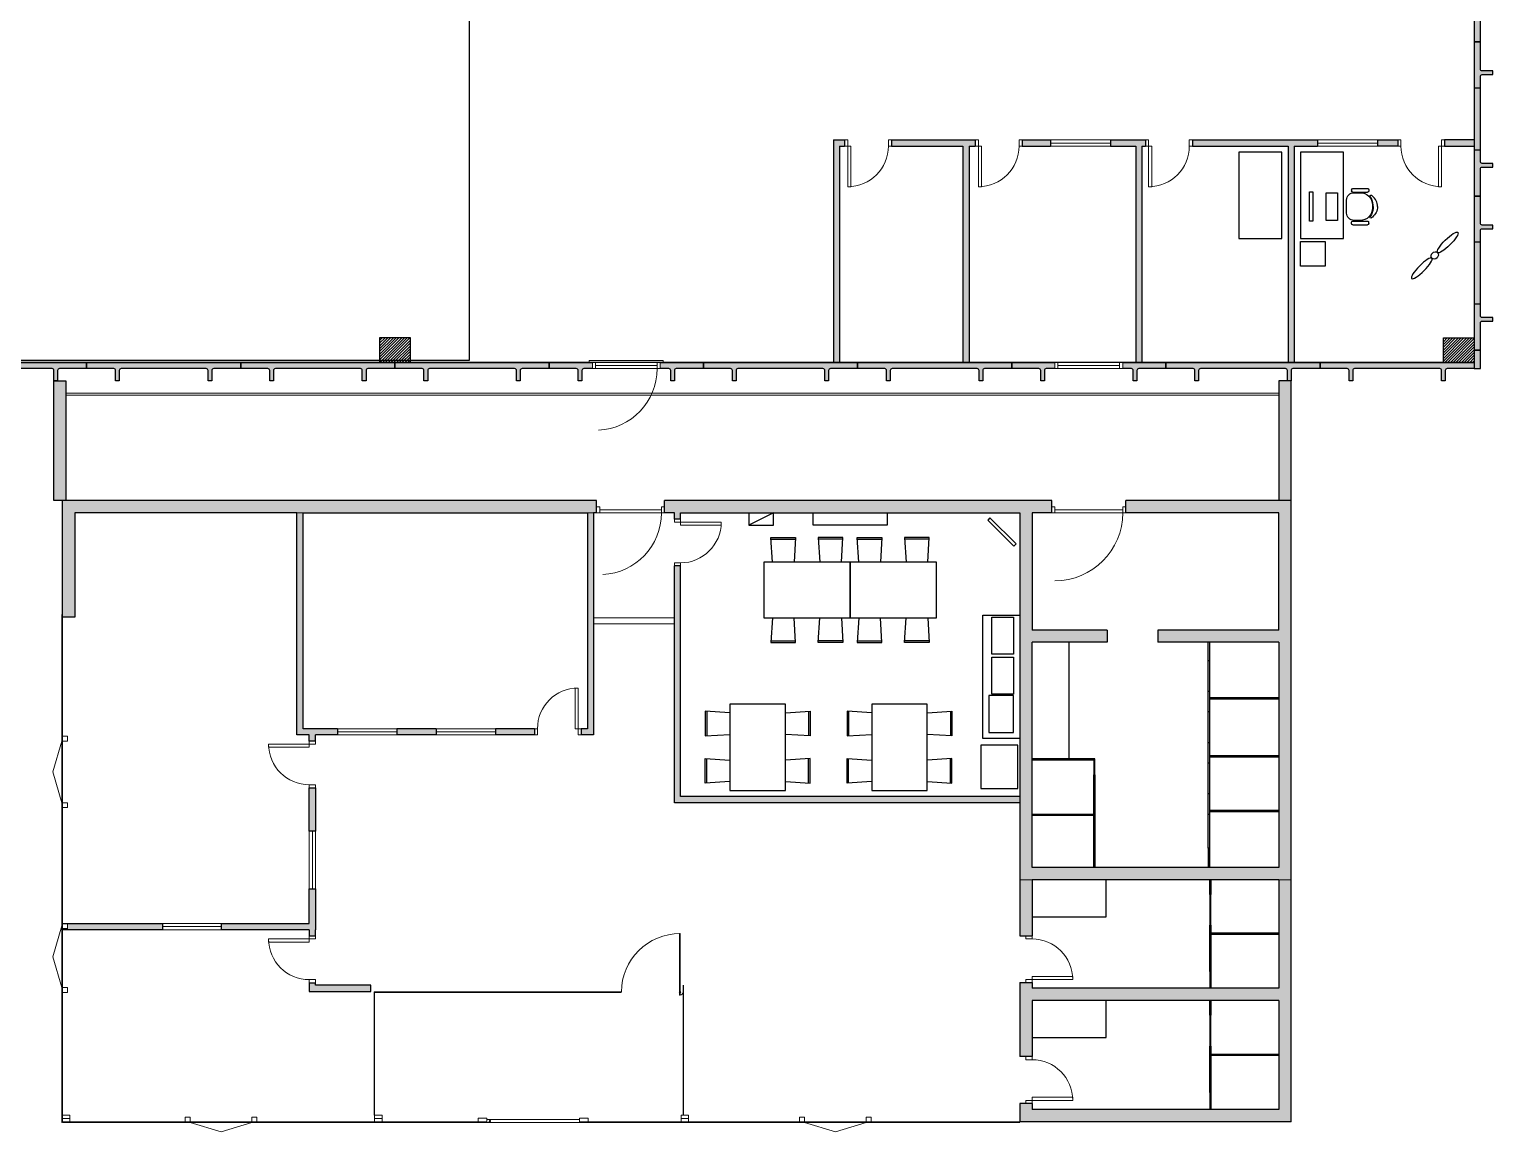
# Model space of a CAD drawing. Header units: millimetres. Extents: x 126.6 to 164.8, y 140.2 to 216.
# Drawn here: x 141.09 to 164.82, y 140.2 to 158.08 of the extents above; entities that cross this region are included whole.
import ezdxf

# ---------------------------------------------------------------- set-up
doc = ezdxf.new("R2010")
doc.units = ezdxf.units.MM
for name, color, linetype in [('000 - MUROS EXISTENTES', 6, 'Continuous'), ('C-0.4N', 7, 'Continuous'), ('H-0.1G250', 30, 'Continuous'), ('Mobiliario', 251, 'Continuous')]:
    doc.layers.add(name, color=color, linetype=linetype)
for name, color, linetype, lineweight in [('000 ALE CARPINTERIAS', 32, 'Continuous', 9), ('000 ALE HATCH MUROS', 252, 'Continuous', 0), ('000 ALE MUROS NUEVOS', 20, 'Continuous', 5)]:
    doc.layers.add(name, color=color, linetype=linetype, lineweight=lineweight)

# ---------------------------------------------------------------- blocks, each defined once
blk = doc.blocks.new('PURTA 760')
at = {"layer": '000 ALE CARPINTERIAS'}
for p, q in [((-0.1, 0.71), (-0.1, 0.76)), ((0, 0.76), (0, 0.71)), ((0, 0.71), (-0.1, 0.71)), ((0, 0.05), (-0.1, 0.05)), ((-0.1, 0.05), (-0.1, 0)), ((0, 0), (0, 0.05))]:
    blk.add_line(p, q, dxfattribs=at)
blk.add_lwpolyline([(0.66, 0.05), (0.66, 0.1), (0, 0.1), (0, 0.05)], close=True, dxfattribs=at)
blk.add_arc((0, 0.05), 0.66, 0, 90, dxfattribs=at)
blk = doc.blocks.new('A$C6E4A3011')
for p, q in [((0.176254, 0.57), (0.176254, 0.55)), ((0.196254, 0.59), (0.436254, 0.59)), ((0.196254, 0.53), (0.436254, 0.53)), ((0.456254, 0.57), (0.456254, 0.55)), ((0.176254, 0.02), (0.176254, 0.04)), ((0.196254, 0.06), (0.436254, 0.06)), ((0.196254, 0), (0.436254, 0)), ((0.456254, 0.02), (0.456254, 0.04))]:
    blk.add_line(p, q)
blk.add_lwpolyline([(0.317655, 0.52), (0.217655, 0.52, 0.414214), (0.097655, 0.4), (0.097655, 0.19, 0.414214), (0.217655, 0.07), (0.317655, 0.07, 0.414214), (0.517655, 0.27), (0.517655, 0.32, 0.414214)], format="xyb", close=True)
for points in [[(0.597655, 0.295), (0.597655, 0.32, 0.207449), (0.4998, 0.479424)], [(0.527655, 0.295), (0.527655, 0.32, 0.178789), (0.477228, 0.456515)], [(0.527655, 0.295), (0.527655, 0.27, -0.178789), (0.477228, 0.133485)], [(0.597655, 0.295), (0.597655, 0.27, -0.207449), (0.4998, 0.110575)]]:
    blk.add_lwpolyline(points, format="xyb")
for centre, radius, start, end in [((0.196254, 0.57), 0.02, 90, 180), ((0.196254, 0.55), 0.02, 180, 270), ((0.436254, 0.57), 0.02, 0, 90), ((0.436254, 0.55), 0.02, 270, 0), ((0.492137, 0.464399), 0.016866, 62.979511, 207.872446), ((0.196254, 0.04), 0.02, 90, 180), ((0.196254, 0.02), 0.02, 180, 270), ((0.436254, 0.04), 0.02, 0, 90), ((0.436254, 0.02), 0.02, 270, 0), ((0.492137, 0.1256), 0.016866, 152.127554, 297.020489)]:
    blk.add_arc(centre, radius, start, end)
blk = doc.blocks.new('1.4x0.7')
blk.add_lwpolyline([(-1.4, 0), (0, 0), (0, 0.7), (-1.4, 0.7), (-1.4, 0)])
at = {"extrusion": (0, 0, -1), "zscale": -1, "rotation": 270}
blk.add_blockref('A$C6E4A3011', (0.585878, 0.047655), dxfattribs=at)
blk = doc.blocks.new('mesa_comedor_1.40x0.90')
for p, q in [((-1.275, 1.281796), (-1.275, 0.884921, 3.76699)), ((-1.275, 1.281796), (-1.275, 0.884921, 3.76699)), ((-1.275, 1.281796), (-1.275, 0.884921, 3.76699)), ((0.375, 1.281796), (0.375, 0.884921, 3.76699)), ((0.375, 1.281796), (0.375, 0.884921, 3.76699)), ((0.375, 1.281796), (0.375, 0.884921, 3.76699)), ((-1.275, 0.118204), (-1.275, 0.515079, 3.76699)), ((-1.275, 0.118204), (-1.275, 0.515079, 3.76699)), ((-1.275, 0.118204), (-1.275, 0.515079, 3.76699)), ((0.375, 0.118204), (0.375, 0.515079, 3.76699)), ((0.375, 0.118204), (0.375, 0.515079, 3.76699)), ((0.375, 0.118204), (0.375, 0.515079, 3.76699))]:
    blk.add_line(p, q)
for points in [[(-0.9, 1.258358), (-1.3, 1.283358), (-1.3, 0.883358), (-0.9, 0.908358)], [(-0.9, 1.258358), (-1.3, 1.283358), (-1.3, 0.883358), (-0.9, 0.908358)], [(-0.9, 1.258358), (-1.3, 1.283358), (-1.3, 0.883358), (-0.9, 0.908358)], [(0, 1.258358), (0.4, 1.283358), (0.4, 0.883358), (0, 0.908358)], [(0, 1.258358), (0.4, 1.283358), (0.4, 0.883358), (0, 0.908358)], [(0, 1.258358), (0.4, 1.283358), (0.4, 0.883358), (0, 0.908358)], [(-0.9, 0.141642), (-1.3, 0.116642), (-1.3, 0.516642), (-0.9, 0.491642)], [(-0.9, 0.141642), (-1.3, 0.116642), (-1.3, 0.516642), (-0.9, 0.491642)], [(-0.9, 0.141642), (-1.3, 0.116642), (-1.3, 0.516642), (-0.9, 0.491642)], [(0, 0.141642), (0.4, 0.116642), (0.4, 0.516642), (0, 0.491642)], [(0, 0.141642), (0.4, 0.116642), (0.4, 0.516642), (0, 0.491642)], [(0, 0.141642), (0.4, 0.116642), (0.4, 0.516642), (0, 0.491642)]]:
    blk.add_lwpolyline(points)
blk.add_lwpolyline([(-0.9, 0), (0, 0), (0, 1.4), (-0.9, 1.4)], close=True)
blk = doc.blocks.new('VENTILADOR DOMINO')
at = {"extrusion": (0, 0, -1)}
blk.add_ellipse((-0.296525, 0), major_axis=(0.233011, 0), ratio=0.229169, dxfattribs=at)
for centre, major_axis, ratio in [((0, 0), (0.063514, 0), 0.855776), ((0.296525, 0), (-0.233011, 0), 0.229169)]:
    blk.add_ellipse(centre, major_axis=major_axis, ratio=ratio)

msp = doc.modelspace()

# ---------------------------------------------------------------- hatches: boundary and pattern name
at = {"layer": '000 ALE HATCH MUROS'}
h = msp.add_hatch(color=256, dxfattribs=at)
h.dxf.hatch_style = 1
edge = h.paths.add_edge_path()
edge.add_line((164.522, 160.379), (164.522, 157.879))
edge.add_line((164.522, 157.879), (164.622, 157.879))
edge.add_line((164.622, 157.879), (164.622, 158.319))
edge.add_arc((164.652, 158.319), 0.03, 90, 180, ccw=False)
edge.add_line((164.652, 158.349), (164.822, 158.349))
edge.add_line((164.822, 158.349), (164.822, 158.409))
edge.add_line((164.822, 158.409), (164.652, 158.409))
edge.add_arc((164.652, 158.439), 0.03, 180, 270, ccw=False)
edge.add_line((164.622, 158.439), (164.622, 159.819))
edge.add_arc((164.652, 159.819), 0.03, 90, 180, ccw=False)
edge.add_line((164.652, 159.849), (164.822, 159.849))
edge.add_line((164.822, 159.849), (164.822, 159.909))
edge.add_line((164.822, 159.909), (164.652, 159.909))
edge.add_arc((164.652, 159.939), 0.03, 180, 270, ccw=False)
edge.add_line((164.622, 159.939), (164.622, 160.379))
edge.add_line((164.622, 160.379), (164.522, 160.379))
h = msp.add_hatch(color=256, dxfattribs=at)
h.dxf.hatch_style = 1
edge = h.paths.add_edge_path()
edge.add_line((164.522, 157.879), (164.522, 155.379))
edge.add_line((164.522, 155.379), (164.622, 155.379))
edge.add_line((164.622, 155.379), (164.622, 155.819))
edge.add_arc((164.652, 155.819), 0.03, 90, 180, ccw=False)
edge.add_line((164.652, 155.849), (164.822, 155.849))
edge.add_line((164.822, 155.849), (164.822, 155.909))
edge.add_line((164.822, 155.909), (164.652, 155.909))
edge.add_arc((164.652, 155.939), 0.03, 180, 270, ccw=False)
edge.add_line((164.622, 155.939), (164.622, 157.319))
edge.add_arc((164.652, 157.319), 0.03, 90, 180, ccw=False)
edge.add_line((164.652, 157.349), (164.822, 157.349))
edge.add_line((164.822, 157.349), (164.822, 157.409))
edge.add_line((164.822, 157.409), (164.652, 157.409))
edge.add_arc((164.652, 157.439), 0.03, 180, 270, ccw=False)
edge.add_line((164.622, 157.439), (164.622, 157.879))
edge.add_line((164.622, 157.879), (164.522, 157.879))
h = msp.add_hatch(color=256, dxfattribs=at)
h.dxf.hatch_style = 1
h.paths.add_polyline_path([(154.132, 156.289), (154.312, 156.289), (154.312, 156.189), (154.232, 156.189), (154.232, 152.679), (154.132, 152.679)])
h = msp.add_hatch(color=256, dxfattribs=at)
h.dxf.hatch_style = 1
h.paths.add_polyline_path([(155.072, 156.289), (156.432, 156.289), (156.432, 156.189), (156.332, 156.189), (156.332, 152.679), (156.232, 152.679), (156.232, 156.189), (155.072, 156.189)])
h = msp.add_hatch(color=256, dxfattribs=at)
h.dxf.hatch_style = 1
h.paths.add_polyline_path([(157.192, 156.289), (157.652, 156.289), (157.652, 156.189), (157.192, 156.189)])
h = msp.add_hatch(color=256, dxfattribs=at)
h.dxf.hatch_style = 1
h.paths.add_polyline_path([(159.192, 156.289), (158.622, 156.289), (158.622, 156.189), (159.032, 156.189), (159.032, 152.679), (159.132, 152.679), (159.132, 156.189), (159.192, 156.189)])
h = msp.add_hatch(color=256, dxfattribs=at)
h.dxf.hatch_style = 1
h.paths.add_polyline_path([(159.952, 156.289), (161.982, 156.289), (161.982, 156.189), (161.602, 156.189), (161.602, 152.679), (161.502, 152.679), (161.502, 156.189), (159.952, 156.189)])
h = msp.add_hatch(color=256, dxfattribs=at)
h.dxf.hatch_style = 1
h.paths.add_polyline_path([(162.952, 156.289), (163.282, 156.289), (163.282, 156.189), (162.952, 156.189)])
h = msp.add_hatch(color=256, dxfattribs=at)
h.dxf.hatch_style = 1
h.paths.add_polyline_path([(164.042, 156.289), (164.522, 156.289), (164.522, 156.189), (164.042, 156.189)])
h = msp.add_hatch(color=256, dxfattribs=at)
h.dxf.hatch_style = 1
edge = h.paths.add_edge_path()
edge.add_line((164.522, 155.379), (164.522, 152.879))
edge.add_line((164.522, 152.879), (164.622, 152.879))
edge.add_line((164.622, 152.879), (164.622, 153.319))
edge.add_arc((164.652, 153.319), 0.03, 90, 180, ccw=False)
edge.add_line((164.652, 153.349), (164.822, 153.349))
edge.add_line((164.822, 153.349), (164.822, 153.409))
edge.add_line((164.822, 153.409), (164.652, 153.409))
edge.add_arc((164.652, 153.439), 0.03, 180, 270, ccw=False)
edge.add_line((164.622, 153.439), (164.622, 154.819))
edge.add_arc((164.652, 154.819), 0.03, 90, 180, ccw=False)
edge.add_line((164.652, 154.849), (164.822, 154.849))
edge.add_line((164.822, 154.849), (164.822, 154.909))
edge.add_line((164.822, 154.909), (164.652, 154.909))
edge.add_arc((164.652, 154.939), 0.03, 180, 270, ccw=False)
edge.add_line((164.622, 154.939), (164.622, 155.379))
edge.add_line((164.622, 155.379), (164.522, 155.379))
h = msp.add_hatch(color=256, dxfattribs=at)
h.dxf.hatch_style = 1
h.paths.add_polyline_path([(164.522, 152.579), (164.622, 152.579), (164.622, 152.879), (164.522, 152.879)])
h = msp.add_hatch(color=256, dxfattribs=at)
h.dxf.hatch_style = 1
edge = h.paths.add_edge_path()
edge.add_line((139.522, 152.679), (142.022, 152.679))
edge.add_line((142.022, 152.679), (142.022, 152.579))
edge.add_line((142.022, 152.579), (141.582, 152.579))
edge.add_arc((141.582, 152.549), 0.03, 90, 180)
edge.add_line((141.552, 152.549), (141.552, 152.379))
edge.add_line((141.552, 152.379), (141.492, 152.379))
edge.add_line((141.492, 152.379), (141.492, 152.549))
edge.add_arc((141.462, 152.549), 0.03, 360, 450)
edge.add_line((141.462, 152.579), (140.082, 152.579))
edge.add_arc((140.082, 152.549), 0.03, 90, 180)
edge.add_line((140.052, 152.549), (140.052, 152.379))
edge.add_line((140.052, 152.379), (139.992, 152.379))
edge.add_line((139.992, 152.379), (139.992, 152.549))
edge.add_arc((139.962, 152.549), 0.03, 360, 450)
edge.add_line((139.962, 152.579), (139.522, 152.579))
edge.add_line((139.522, 152.579), (139.522, 152.679))
h = msp.add_hatch(color=256, dxfattribs=at)
h.dxf.hatch_style = 1
edge = h.paths.add_edge_path()
edge.add_line((142.022, 152.679), (144.522, 152.679))
edge.add_line((144.522, 152.679), (144.522, 152.579))
edge.add_line((144.522, 152.579), (144.082, 152.579))
edge.add_arc((144.082, 152.549), 0.03, 90, 180)
edge.add_line((144.052, 152.549), (144.052, 152.379))
edge.add_line((144.052, 152.379), (143.992, 152.379))
edge.add_line((143.992, 152.379), (143.992, 152.549))
edge.add_arc((143.962, 152.549), 0.03, 360, 450)
edge.add_line((143.962, 152.579), (142.582, 152.579))
edge.add_arc((142.582, 152.549), 0.03, 90, 180)
edge.add_line((142.552, 152.549), (142.552, 152.379))
edge.add_line((142.552, 152.379), (142.492, 152.379))
edge.add_line((142.492, 152.379), (142.492, 152.549))
edge.add_arc((142.462, 152.549), 0.03, 360, 450)
edge.add_line((142.462, 152.579), (142.022, 152.579))
edge.add_line((142.022, 152.579), (142.022, 152.679))
h = msp.add_hatch(color=256, dxfattribs=at)
h.dxf.hatch_style = 1
edge = h.paths.add_edge_path()
edge.add_line((144.522, 152.679), (147.022, 152.679))
edge.add_line((147.022, 152.679), (147.022, 152.579))
edge.add_line((147.022, 152.579), (146.582, 152.579))
edge.add_arc((146.582, 152.549), 0.03, 90, 180)
edge.add_line((146.552, 152.549), (146.552, 152.379))
edge.add_line((146.552, 152.379), (146.492, 152.379))
edge.add_line((146.492, 152.379), (146.492, 152.549))
edge.add_arc((146.462, 152.549), 0.03, 360, 450)
edge.add_line((146.462, 152.579), (145.082, 152.579))
edge.add_arc((145.082, 152.549), 0.03, 90, 180)
edge.add_line((145.052, 152.549), (145.052, 152.379))
edge.add_line((145.052, 152.379), (144.992, 152.379))
edge.add_line((144.992, 152.379), (144.992, 152.549))
edge.add_arc((144.962, 152.549), 0.03, 360, 450)
edge.add_line((144.962, 152.579), (144.522, 152.579))
edge.add_line((144.522, 152.579), (144.522, 152.679))
h = msp.add_hatch(color=256, dxfattribs=at)
h.dxf.hatch_style = 1
edge = h.paths.add_edge_path()
edge.add_line((147.022, 152.679), (149.522, 152.679))
edge.add_line((149.522, 152.679), (149.522, 152.579))
edge.add_line((149.522, 152.579), (149.082, 152.579))
edge.add_arc((149.082, 152.549), 0.03, 90, 180)
edge.add_line((149.052, 152.549), (149.052, 152.379))
edge.add_line((149.052, 152.379), (148.992, 152.379))
edge.add_line((148.992, 152.379), (148.992, 152.549))
edge.add_arc((148.962, 152.549), 0.03, 360, 450)
edge.add_line((148.962, 152.579), (147.582, 152.579))
edge.add_arc((147.582, 152.549), 0.03, 90, 180)
edge.add_line((147.552, 152.549), (147.552, 152.379))
edge.add_line((147.552, 152.379), (147.492, 152.379))
edge.add_line((147.492, 152.379), (147.492, 152.549))
edge.add_arc((147.462, 152.549), 0.03, 360, 450)
edge.add_line((147.462, 152.579), (147.022, 152.579))
edge.add_line((147.022, 152.579), (147.022, 152.679))
h = msp.add_hatch(color=256, dxfattribs=at)
h.dxf.hatch_style = 1
edge = h.paths.add_edge_path()
edge.add_line((150.222, 152.579), (150.222, 152.679))
edge.add_line((150.222, 152.679), (149.522, 152.679))
edge.add_line((149.522, 152.679), (149.522, 152.579))
edge.add_line((149.522, 152.579), (149.962, 152.579))
edge.add_arc((149.962, 152.549), 0.03, 0, 90, ccw=False)
edge.add_line((149.992, 152.549), (149.992, 152.379))
edge.add_line((149.992, 152.379), (150.052, 152.379))
edge.add_line((150.052, 152.379), (150.052, 152.549))
edge.add_arc((150.082, 152.549), 0.03, 90, 180, ccw=False)
edge.add_line((150.082, 152.579), (150.222, 152.579))
edge = h.paths.add_edge_path()
edge.add_line((151.322, 152.679), (151.322, 152.579))
edge.add_line((151.322, 152.579), (151.462, 152.579))
edge.add_arc((151.462, 152.549), 0.03, 0, 90, ccw=False)
edge.add_line((151.492, 152.549), (151.492, 152.379))
edge.add_line((151.492, 152.379), (151.552, 152.379))
edge.add_line((151.552, 152.379), (151.552, 152.549))
edge.add_arc((151.582, 152.549), 0.03, 90, 180, ccw=False)
edge.add_line((151.582, 152.579), (152.022, 152.579))
edge.add_line((152.022, 152.579), (152.022, 152.679))
edge.add_line((152.022, 152.679), (151.322, 152.679))
h = msp.add_hatch(color=256, dxfattribs=at)
h.dxf.hatch_style = 1
edge = h.paths.add_edge_path()
edge.add_line((152.022, 152.679), (154.522, 152.679))
edge.add_line((154.522, 152.679), (154.522, 152.579))
edge.add_line((154.522, 152.579), (154.082, 152.579))
edge.add_arc((154.082, 152.549), 0.03, 90, 180)
edge.add_line((154.052, 152.549), (154.052, 152.379))
edge.add_line((154.052, 152.379), (153.992, 152.379))
edge.add_line((153.992, 152.379), (153.992, 152.549))
edge.add_arc((153.962, 152.549), 0.03, 360, 450)
edge.add_line((153.962, 152.579), (152.582, 152.579))
edge.add_arc((152.582, 152.549), 0.03, 90, 180)
edge.add_line((152.552, 152.549), (152.552, 152.379))
edge.add_line((152.552, 152.379), (152.492, 152.379))
edge.add_line((152.492, 152.379), (152.492, 152.549))
edge.add_arc((152.462, 152.549), 0.03, 360, 450)
edge.add_line((152.462, 152.579), (152.022, 152.579))
edge.add_line((152.022, 152.579), (152.022, 152.679))
h = msp.add_hatch(color=256, dxfattribs=at)
h.dxf.hatch_style = 1
edge = h.paths.add_edge_path()
edge.add_line((154.522, 152.679), (157.022, 152.679))
edge.add_line((157.022, 152.679), (157.022, 152.579))
edge.add_line((157.022, 152.579), (156.582, 152.579))
edge.add_arc((156.582, 152.549), 0.03, 90, 180)
edge.add_line((156.552, 152.549), (156.552, 152.379))
edge.add_line((156.552, 152.379), (156.492, 152.379))
edge.add_line((156.492, 152.379), (156.492, 152.549))
edge.add_arc((156.462, 152.549), 0.03, 360, 450)
edge.add_line((156.462, 152.579), (155.082, 152.579))
edge.add_arc((155.082, 152.549), 0.03, 90, 180)
edge.add_line((155.052, 152.549), (155.052, 152.379))
edge.add_line((155.052, 152.379), (154.992, 152.379))
edge.add_line((154.992, 152.379), (154.992, 152.549))
edge.add_arc((154.962, 152.549), 0.03, 360, 450)
edge.add_line((154.962, 152.579), (154.522, 152.579))
edge.add_line((154.522, 152.579), (154.522, 152.679))
h = msp.add_hatch(color=256, dxfattribs=at)
h.dxf.hatch_style = 1
edge = h.paths.add_edge_path()
edge.add_line((157.722, 152.579), (157.722, 152.679))
edge.add_line((157.722, 152.679), (157.022, 152.679))
edge.add_line((157.022, 152.679), (157.022, 152.579))
edge.add_line((157.022, 152.579), (157.462, 152.579))
edge.add_arc((157.462, 152.549), 0.03, 0, 90, ccw=False)
edge.add_line((157.492, 152.549), (157.492, 152.379))
edge.add_line((157.492, 152.379), (157.552, 152.379))
edge.add_line((157.552, 152.379), (157.552, 152.549))
edge.add_arc((157.582, 152.549), 0.03, 90, 180, ccw=False)
edge.add_line((157.582, 152.579), (157.722, 152.579))
edge = h.paths.add_edge_path()
edge.add_line((158.822, 152.679), (158.822, 152.579))
edge.add_line((158.822, 152.579), (158.962, 152.579))
edge.add_arc((158.962, 152.549), 0.03, 0, 90, ccw=False)
edge.add_line((158.992, 152.549), (158.992, 152.379))
edge.add_line((158.992, 152.379), (159.052, 152.379))
edge.add_line((159.052, 152.379), (159.052, 152.549))
edge.add_arc((159.082, 152.549), 0.03, 90, 180, ccw=False)
edge.add_line((159.082, 152.579), (159.522, 152.579))
edge.add_line((159.522, 152.579), (159.522, 152.679))
edge.add_line((159.522, 152.679), (158.822, 152.679))
h = msp.add_hatch(color=256, dxfattribs=at)
h.dxf.hatch_style = 1
edge = h.paths.add_edge_path()
edge.add_line((159.522, 152.679), (162.022, 152.679))
edge.add_line((162.022, 152.679), (162.022, 152.579))
edge.add_line((162.022, 152.579), (161.582, 152.579))
edge.add_arc((161.582, 152.549), 0.03, 90, 180)
edge.add_line((161.552, 152.549), (161.552, 152.379))
edge.add_line((161.552, 152.379), (161.492, 152.379))
edge.add_line((161.492, 152.379), (161.492, 152.549))
edge.add_arc((161.462, 152.549), 0.03, 360, 450)
edge.add_line((161.462, 152.579), (160.082, 152.579))
edge.add_arc((160.082, 152.549), 0.03, 90, 180)
edge.add_line((160.052, 152.549), (160.052, 152.379))
edge.add_line((160.052, 152.379), (159.992, 152.379))
edge.add_line((159.992, 152.379), (159.992, 152.549))
edge.add_arc((159.962, 152.549), 0.03, 360, 450)
edge.add_line((159.962, 152.579), (159.522, 152.579))
edge.add_line((159.522, 152.579), (159.522, 152.679))
h = msp.add_hatch(color=256, dxfattribs=at)
h.dxf.hatch_style = 1
edge = h.paths.add_edge_path()
edge.add_line((162.022, 152.679), (164.522, 152.679))
edge.add_line((164.522, 152.679), (164.522, 152.579))
edge.add_line((164.522, 152.579), (164.082, 152.579))
edge.add_arc((164.082, 152.549), 0.03, 90, 180)
edge.add_line((164.052, 152.549), (164.052, 152.379))
edge.add_line((164.052, 152.379), (163.992, 152.379))
edge.add_line((163.992, 152.379), (163.992, 152.549))
edge.add_arc((163.962, 152.549), 0.03, 360, 450)
edge.add_line((163.962, 152.579), (162.582, 152.579))
edge.add_arc((162.582, 152.549), 0.03, 90, 180)
edge.add_line((162.552, 152.549), (162.552, 152.379))
edge.add_line((162.552, 152.379), (162.492, 152.379))
edge.add_line((162.492, 152.379), (162.492, 152.549))
edge.add_arc((162.462, 152.549), 0.03, 360, 450)
edge.add_line((162.462, 152.579), (162.022, 152.579))
edge.add_line((162.022, 152.579), (162.022, 152.679))
h = msp.add_hatch(color=256, dxfattribs=at)
h.dxf.hatch_style = 1
h.paths.add_polyline_path([(141.492, 152.379), (141.687, 152.379), (141.687, 150.439), (141.492, 150.439)])
h = msp.add_hatch(color=256, dxfattribs=at)
h.dxf.hatch_style = 1
h.paths.add_polyline_path([(161.352, 152.379), (161.552, 152.379), (161.552, 150.439), (161.352, 150.439)])
h = msp.add_hatch(color=256, dxfattribs=at)
h.dxf.hatch_style = 1
h.paths.add_polyline_path([(141.632, 150.439), (150.292, 150.439), (150.292, 150.239), (150.242, 150.239), (150.242, 146.639), (150.042, 146.639), (150.042, 146.739), (150.142, 146.739), (150.142, 150.239), (145.532, 150.239), (145.532, 146.739), (146.092, 146.739), (146.092, 146.639), (145.732, 146.639), (145.732, 146.539), (145.632, 146.539), (145.632, 146.639), (145.432, 146.639), (145.432, 150.239), (141.832, 150.239), (141.832, 148.549), (141.632, 148.549)])
h = msp.add_hatch(color=256, dxfattribs=at)
h.dxf.hatch_style = 1
h.paths.add_polyline_path([(161.552, 150.439), (158.872, 150.439), (158.872, 150.239), (161.352, 150.239), (161.352, 148.34), (159.392, 148.34), (159.392, 148.14), (161.352, 148.14), (161.352, 144.49), (157.352, 144.49), (157.352, 148.14), (158.572, 148.14), (158.572, 148.34), (157.352, 148.34), (157.352, 150.239), (157.672, 150.239), (157.672, 150.339), (157.672, 150.439), (151.392, 150.439), (151.392, 150.239), (151.552, 150.239), (151.552, 150.139), (151.652, 150.139), (151.652, 150.239), (157.152, 150.239), (157.152, 143.38), (157.352, 143.38), (157.352, 144.29), (161.352, 144.29), (161.352, 142.53), (157.352, 142.53), (157.352, 142.62), (157.152, 142.62), (157.152, 141.42), (157.352, 141.42), (157.352, 142.33), (161.352, 142.33), (161.352, 140.56), (157.352, 140.56), (157.352, 140.66), (157.152, 140.66), (157.152, 140.36), (161.552, 140.36)])
h.paths.add_polyline_path([(157.47, 149.51), (158.325, 149.51), (158.325, 150.11), (157.47, 150.11)], flags=25)
h = msp.add_hatch(color=256, dxfattribs=at)
h.dxf.hatch_style = 1
h.paths.add_polyline_path([(151.552, 149.379), (151.652, 149.379), (151.652, 145.639), (157.152, 145.639), (157.152, 145.539), (151.552, 145.539)])
h = msp.add_hatch(color=256, dxfattribs=at)
h.dxf.hatch_style = 1
h.paths.add_polyline_path([(147.052, 146.739), (147.692, 146.739), (147.692, 146.639), (147.052, 146.639)])
h = msp.add_hatch(color=256, dxfattribs=at)
h.dxf.hatch_style = 1
h.paths.add_polyline_path([(148.652, 146.739), (149.282, 146.739), (149.282, 146.639), (148.652, 146.639)])
h = msp.add_hatch(color=256, dxfattribs=at)
h.dxf.hatch_style = 1
h.paths.add_polyline_path([(145.632, 145.779), (145.732, 145.779), (145.732, 145.079), (145.632, 145.079)])
h = msp.add_hatch(color=256, dxfattribs=at)
h.dxf.hatch_style = 1
h.paths.add_polyline_path([(145.632, 144.139), (145.732, 144.139), (145.732, 143.379), (145.632, 143.379), (145.632, 143.479), (144.202, 143.479), (144.202, 143.579), (145.632, 143.579)])
h = msp.add_hatch(color=256, dxfattribs=at)
h.dxf.hatch_style = 1
h.paths.add_polyline_path([(141.712, 143.579), (143.252, 143.579), (143.252, 143.479), (141.712, 143.479)])
h = msp.add_hatch(color=256, dxfattribs=at)
h.dxf.hatch_style = 1
h.paths.add_polyline_path([(145.732, 142.579), (146.632, 142.579), (146.632, 142.479), (145.632, 142.479), (145.632, 142.619), (145.732, 142.619)])
at = {"layer": 'H-0.1G250'}
h = msp.add_hatch(dxfattribs=at)
h.set_pattern_fill('LINE', color=256, scale=0.01, angle=45, style=0)
h.set_pattern_definition([(45, (-511.650836, -206.929265), (-0.0224506403, 0.0224506403), [])])
h.paths.add_polyline_path([(147.272, 153.079), (146.772, 153.079), (146.772, 152.679), (147.272, 152.679)])
h = msp.add_hatch(dxfattribs=at)
h.set_pattern_fill('LINE', color=256, scale=0.01, angle=45, style=0)
h.set_pattern_definition([(45, (-531.200837, -206.929265), (-0.0224506403, 0.0224506403), [])])
h.paths.add_polyline_path([(164.022, 153.079), (164.522, 153.079), (164.522, 152.679), (164.022, 152.679)])

# ---------------------------------------------------------------- linework, layer by layer
for points in [[(129.522, 213.079), (164.522, 213.079), (164.522, 152.679), (129.522, 152.679)], [(148.222, 152.709), (129.522, 152.709), (129.522, 213.079), (148.222, 213.079)]]:
    msp.add_lwpolyline(points, close=True)
at = {"layer": '000 - MUROS EXISTENTES'}
for p, q in [((154.132, 156.289), (154.312, 156.289)), ((154.132, 156.289), (154.132, 152.679)), ((154.232, 156.189), (154.312, 156.189)), ((154.232, 156.189), (154.232, 152.679)), ((154.312, 156.289), (154.312, 156.189)), ((155.072, 156.289), (155.072, 156.189)), ((155.072, 156.289), (156.432, 156.289)), ((155.072, 156.189), (156.232, 156.189)), ((156.232, 156.189), (156.232, 152.679)), ((156.332, 156.189), (156.432, 156.189)), ((156.332, 156.189), (156.332, 152.679)), ((156.432, 156.289), (156.432, 156.189)), ((157.192, 156.289), (157.192, 156.189)), ((157.192, 156.289), (157.652, 156.289)), ((157.192, 156.189), (157.652, 156.189)), ((157.652, 156.289), (157.652, 156.189)), ((158.622, 156.289), (158.622, 156.189)), ((158.622, 156.289), (159.192, 156.289)), ((158.622, 156.189), (159.032, 156.189)), ((159.032, 156.189), (159.032, 152.679)), ((159.132, 156.189), (159.192, 156.189)), ((159.132, 156.189), (159.132, 152.679)), ((159.192, 156.289), (159.192, 156.189)), ((159.952, 156.289), (159.952, 156.189)), ((159.952, 156.289), (161.982, 156.289)), ((159.952, 156.189), (161.502, 156.189)), ((161.502, 156.189), (161.502, 152.679)), ((161.602, 156.189), (161.982, 156.189)), ((161.602, 156.189), (161.602, 152.679)), ((161.982, 156.289), (161.982, 156.189)), ((162.952, 156.289), (162.952, 156.189)), ((162.952, 156.289), (163.282, 156.289)), ((163.282, 156.189), (162.952, 156.189)), ((163.282, 156.289), (163.282, 156.189)), ((164.522, 156.289), (164.042, 156.289)), ((164.042, 156.289), (164.042, 156.189)), ((164.042, 156.189), (164.522, 156.189)), ((141.492, 152.379), (141.687, 152.379)), ((141.492, 150.439), (141.492, 152.379)), ((141.687, 152.379), (141.687, 150.439)), ((161.552, 152.379), (161.352, 152.379)), ((161.352, 152.379), (161.352, 150.439)), ((161.552, 150.439), (161.552, 152.379)), ((141.692, 150.439), (141.492, 150.439)), ((150.292, 150.439), (141.632, 150.439)), ((141.632, 148.549), (141.632, 150.439)), ((145.432, 150.239), (141.832, 150.239)), ((141.832, 150.239), (141.832, 148.549)), ((145.432, 146.639), (145.432, 150.239)), ((145.532, 146.739), (145.532, 150.239)), ((145.532, 150.239), (150.142, 150.239)), ((150.142, 150.239), (150.142, 146.739)), ((150.292, 150.239), (150.242, 150.239)), ((150.242, 150.239), (150.242, 146.639)), ((150.292, 150.239), (150.292, 150.439)), ((157.672, 150.439), (151.392, 150.439)), ((151.392, 150.239), (151.392, 150.439)), ((151.552, 150.239), (151.392, 150.239)), ((151.552, 150.139), (151.552, 150.239)), ((151.652, 150.139), (151.652, 150.239)), ((151.652, 150.239), (157.152, 150.239)), ((152.76, 150.239), (152.76, 150.039)), ((153.16, 150.239), (152.76, 150.039)), ((153.16, 150.039), (153.16, 150.239)), ((157.152, 150.239), (157.152, 143.38)), ((157.672, 150.239), (157.352, 150.239)), ((157.352, 150.239), (157.352, 148.34)), ((157.672, 150.239), (157.672, 150.439)), ((161.552, 150.439), (158.872, 150.439)), ((158.872, 150.239), (158.872, 150.439)), ((161.352, 150.239), (158.872, 150.239)), ((161.352, 148.34), (161.352, 150.239)), ((161.552, 140.36), (161.552, 150.439)), ((151.652, 150.139), (151.552, 150.139)), ((152.76, 150.039), (153.16, 150.039)), ((151.552, 145.539), (151.552, 149.379)), ((151.652, 149.379), (151.552, 149.379)), ((151.652, 145.639), (151.652, 149.379)), ((141.832, 148.549), (141.632, 148.549)), ((156.552, 146.579), (156.552, 148.579)), ((156.552, 148.579), (157.152, 148.579)), ((158.572, 148.34), (157.352, 148.34)), ((158.572, 148.34), (158.572, 148.14)), ((161.352, 148.34), (159.392, 148.34)), ((159.392, 148.34), (159.392, 148.14)), ((158.572, 148.14), (157.352, 148.14)), ((157.352, 144.49), (157.352, 148.14)), ((157.952, 146.25), (157.952, 148.14)), ((161.352, 148.14), (159.392, 148.14)), ((160.207, 147.84), (160.207, 148.14)), ((160.227, 148.14), (160.227, 147.84)), ((161.352, 148.14), (161.352, 144.49)), ((160.227, 147.84), (160.207, 147.84)), ((160.207, 147.34), (160.207, 147.84)), ((160.227, 147.84), (160.227, 147.34)), ((141.632, 147.569), (141.622, 147.569)), ((157.052, 147.279), (156.652, 147.279)), ((156.652, 147.279), (156.652, 146.679)), ((157.052, 146.679), (157.052, 147.279)), ((160.227, 147.34), (160.207, 147.34)), ((160.207, 147.01), (160.207, 147.34)), ((160.227, 147.34), (160.227, 147.01)), ((161.352, 147.24), (160.227, 147.24)), ((161.352, 147.22), (160.227, 147.22)), ((160.227, 147.01), (160.207, 147.01)), ((160.207, 146.51), (160.207, 147.01)), ((160.227, 147.01), (160.227, 146.51)), ((146.092, 146.739), (145.532, 146.739)), ((146.092, 146.739), (146.092, 146.639)), ((147.692, 146.739), (147.052, 146.739)), ((147.052, 146.739), (147.052, 146.639)), ((147.692, 146.739), (147.692, 146.639)), ((149.282, 146.739), (148.652, 146.739)), ((148.652, 146.739), (148.652, 146.639)), ((149.282, 146.739), (149.282, 146.639)), ((150.142, 146.739), (150.042, 146.739)), ((150.042, 146.739), (150.042, 146.639)), ((156.652, 146.679), (157.052, 146.679)), ((145.632, 146.639), (145.432, 146.639)), ((145.632, 146.539), (145.632, 146.639)), ((145.732, 146.539), (145.632, 146.539)), ((146.092, 146.639), (145.732, 146.639)), ((145.732, 146.539), (145.732, 146.639)), ((147.692, 146.639), (147.052, 146.639)), ((149.282, 146.639), (148.652, 146.639)), ((150.242, 146.639), (150.042, 146.639)), ((157.152, 146.579), (156.552, 146.579)), ((160.227, 146.51), (160.207, 146.51)), ((160.207, 146.18), (160.207, 146.51)), ((160.227, 146.51), (160.227, 146.18)), ((158.352, 146.25), (157.352, 146.25)), ((158.352, 146.23), (157.352, 146.23)), ((158.372, 146.25), (158.352, 146.25)), ((158.352, 146.25), (158.352, 145.99)), ((158.372, 145.99), (158.372, 146.25)), ((160.227, 146.18), (160.207, 146.18)), ((160.207, 145.68), (160.207, 146.18)), ((161.352, 146.3), (160.227, 146.3)), ((161.352, 146.28), (160.227, 146.28)), ((160.227, 146.18), (160.227, 145.68)), ((158.352, 145.49), (158.352, 145.99)), ((158.352, 145.99), (158.372, 145.99)), ((158.372, 145.99), (158.372, 145.49)), ((145.632, 145.079), (145.632, 145.779)), ((145.632, 145.779), (145.732, 145.779)), ((145.732, 145.779), (145.732, 145.079)), ((157.152, 145.539), (151.552, 145.539)), ((157.152, 145.639), (151.652, 145.639)), ((158.352, 145.19), (158.352, 145.49)), ((158.352, 145.49), (158.372, 145.49)), ((158.372, 145.49), (158.372, 145.19)), ((160.227, 145.68), (160.207, 145.68)), ((160.207, 145.35), (160.207, 145.68)), ((160.227, 145.68), (160.227, 145.35)), ((158.352, 145.35), (157.352, 145.35)), ((158.352, 145.33), (157.352, 145.33)), ((160.227, 145.35), (160.207, 145.35)), ((160.207, 144.8), (160.207, 145.35)), ((161.352, 145.41), (160.227, 145.41)), ((161.352, 145.39), (160.227, 145.39)), ((160.227, 145.35), (160.227, 144.8)), ((145.732, 145.079), (145.632, 145.079)), ((158.352, 144.69), (158.352, 145.19)), ((158.352, 145.19), (158.372, 145.19)), ((158.372, 145.19), (158.372, 144.69)), ((160.227, 144.8), (160.207, 144.8)), ((160.207, 144.8), (160.207, 144.49)), ((160.227, 144.8), (160.227, 144.49)), ((141.632, 144.539), (141.622, 144.539)), ((158.352, 144.49), (158.352, 144.69)), ((158.352, 144.69), (158.372, 144.69)), ((158.372, 144.69), (158.372, 144.49)), ((161.352, 144.49), (157.352, 144.49)), ((161.352, 144.29), (157.352, 144.29)), ((157.352, 144.29), (157.352, 143.38)), ((158.552, 143.69), (158.552, 144.29)), ((160.232, 144.05), (160.232, 144.29)), ((160.252, 144.29), (160.252, 144.05)), ((161.352, 144.29), (161.352, 142.53)), ((145.632, 143.579), (145.632, 144.139)), ((145.632, 144.139), (145.732, 144.139)), ((145.732, 144.139), (145.732, 143.479)), ((160.252, 144.05), (160.232, 144.05)), ((160.232, 144.05), (160.232, 143.55)), ((160.252, 143.55), (160.252, 144.05)), ((141.632, 143.579), (143.252, 143.579)), ((143.252, 143.579), (143.252, 143.479)), ((144.202, 143.579), (144.202, 143.479)), ((144.202, 143.579), (145.632, 143.579)), ((157.352, 143.69), (158.552, 143.69)), ((143.252, 143.479), (141.632, 143.479)), ((145.632, 143.479), (144.202, 143.479)), ((145.632, 143.479), (145.632, 143.379)), ((145.632, 143.379), (145.732, 143.379)), ((145.732, 143.379), (145.732, 143.479)), ((157.152, 143.38), (157.352, 143.38)), ((160.232, 143.55), (160.252, 143.55)), ((160.232, 143.3), (160.232, 143.55)), ((160.252, 143.55), (160.252, 143.3)), ((161.352, 143.42), (160.252, 143.42)), ((161.352, 143.4), (160.252, 143.4)), ((160.252, 143.3), (160.232, 143.3)), ((160.232, 142.8), (160.232, 143.3)), ((160.252, 143.3), (160.252, 142.8)), ((145.632, 142.619), (145.632, 142.479)), ((145.632, 142.619), (145.732, 142.619)), ((145.732, 142.579), (145.732, 142.619)), ((157.152, 142.62), (157.152, 141.42)), ((157.152, 142.62), (157.352, 142.62)), ((157.352, 142.62), (157.352, 142.53)), ((160.252, 142.8), (160.232, 142.8)), ((160.232, 142.8), (160.232, 142.53)), ((160.252, 142.8), (160.252, 142.53)), ((145.632, 142.479), (146.632, 142.479)), ((146.632, 142.579), (145.732, 142.579)), ((146.632, 142.479), (146.632, 142.579)), ((147.692, 142.46), (147.692, 142.47)), ((161.352, 142.53), (157.352, 142.53)), ((161.352, 142.33), (157.352, 142.33)), ((157.352, 142.33), (157.352, 141.42)), ((158.552, 141.73), (158.552, 142.33)), ((160.232, 142.09), (160.232, 142.33)), ((160.252, 142.33), (160.252, 142.09)), ((161.352, 142.33), (161.352, 140.56)), ((160.252, 142.09), (160.232, 142.09)), ((160.232, 142.09), (160.232, 141.59)), ((160.252, 141.59), (160.252, 142.09)), ((157.352, 141.73), (158.552, 141.73)), ((141.632, 141.509), (141.622, 141.509)), ((160.232, 141.59), (160.252, 141.59)), ((160.232, 141.34), (160.232, 141.59)), ((160.252, 141.59), (160.252, 141.34)), ((161.352, 141.456), (160.252, 141.456)), ((161.352, 141.436), (160.252, 141.436)), ((157.352, 141.42), (157.152, 141.42)), ((160.252, 141.34), (160.232, 141.34)), ((160.232, 140.84), (160.232, 141.34)), ((160.252, 141.34), (160.252, 140.84)), ((160.252, 140.84), (160.232, 140.84)), ((160.232, 140.84), (160.232, 140.56)), ((160.252, 140.84), (160.252, 140.56)), ((157.152, 140.66), (157.152, 140.36)), ((157.352, 140.66), (157.152, 140.66)), ((157.352, 140.66), (157.352, 140.56)), ((161.352, 140.56), (157.352, 140.56)), ((161.552, 140.36), (157.152, 140.36))]:
    msp.add_line(p, q, dxfattribs=at)
for points in [[(164.522, 160.379), (164.522, 157.879), (164.622, 157.879), (164.622, 158.319, -0.414214), (164.652, 158.349), (164.822, 158.349), (164.822, 158.409), (164.652, 158.409, -0.414214), (164.622, 158.439), (164.622, 159.819, -0.414214), (164.652, 159.849), (164.822, 159.849), (164.822, 159.909), (164.652, 159.909, -0.414214), (164.622, 159.939), (164.622, 160.379), (164.522, 160.379)], [(164.522, 157.879), (164.522, 155.379), (164.622, 155.379), (164.622, 155.819, -0.414214), (164.652, 155.849), (164.822, 155.849), (164.822, 155.909), (164.652, 155.909, -0.414214), (164.622, 155.939), (164.622, 157.319, -0.414214), (164.652, 157.349), (164.822, 157.349), (164.822, 157.409), (164.652, 157.409, -0.414214), (164.622, 157.439), (164.622, 157.879), (164.522, 157.879)], [(164.522, 155.379), (164.522, 152.879), (164.622, 152.879), (164.622, 153.319, -0.414214), (164.652, 153.349), (164.822, 153.349), (164.822, 153.409), (164.652, 153.409, -0.414214), (164.622, 153.439), (164.622, 154.819, -0.414214), (164.652, 154.849), (164.822, 154.849), (164.822, 154.909), (164.652, 154.909, -0.414214), (164.622, 154.939), (164.622, 155.379), (164.522, 155.379)], [(139.522, 152.679), (142.022, 152.679), (142.022, 152.579), (141.582, 152.579, 0.414214), (141.552, 152.549), (141.552, 152.379), (141.492, 152.379), (141.492, 152.549, 0.414214), (141.462, 152.579), (140.082, 152.579, 0.414214), (140.052, 152.549), (140.052, 152.379), (139.992, 152.379), (139.992, 152.549, 0.414214), (139.962, 152.579), (139.522, 152.579), (139.522, 152.679)], [(142.022, 152.679), (144.522, 152.679), (144.522, 152.579), (144.082, 152.579, 0.414214), (144.052, 152.549), (144.052, 152.379), (143.992, 152.379), (143.992, 152.549, 0.414214), (143.962, 152.579), (142.582, 152.579, 0.414214), (142.552, 152.549), (142.552, 152.379), (142.492, 152.379), (142.492, 152.549, 0.414214), (142.462, 152.579), (142.022, 152.579), (142.022, 152.679)], [(144.522, 152.679), (147.022, 152.679), (147.022, 152.579), (146.582, 152.579, 0.414214), (146.552, 152.549), (146.552, 152.379), (146.492, 152.379), (146.492, 152.549, 0.414214), (146.462, 152.579), (145.082, 152.579, 0.414214), (145.052, 152.549), (145.052, 152.379), (144.992, 152.379), (144.992, 152.549, 0.414214), (144.962, 152.579), (144.522, 152.579), (144.522, 152.679)], [(147.022, 152.679), (149.522, 152.679), (149.522, 152.579), (149.082, 152.579, 0.414214), (149.052, 152.549), (149.052, 152.379), (148.992, 152.379), (148.992, 152.549, 0.414214), (148.962, 152.579), (147.582, 152.579, 0.414214), (147.552, 152.549), (147.552, 152.379), (147.492, 152.379), (147.492, 152.549, 0.414214), (147.462, 152.579), (147.022, 152.579), (147.022, 152.679)], [(150.222, 152.579), (150.082, 152.579, 0.414214), (150.052, 152.549), (150.052, 152.379), (149.992, 152.379), (149.992, 152.549, 0.414214), (149.962, 152.579), (149.522, 152.579), (149.522, 152.679)], [(151.322, 152.679), (152.022, 152.679), (152.022, 152.579), (151.582, 152.579, 0.414214), (151.552, 152.549), (151.552, 152.379), (151.492, 152.379), (151.492, 152.549, 0.414214), (151.462, 152.579), (151.322, 152.579)], [(152.022, 152.679), (154.522, 152.679), (154.522, 152.579), (154.082, 152.579, 0.414214), (154.052, 152.549), (154.052, 152.379), (153.992, 152.379), (153.992, 152.549, 0.414214), (153.962, 152.579), (152.582, 152.579, 0.414214), (152.552, 152.549), (152.552, 152.379), (152.492, 152.379), (152.492, 152.549, 0.414214), (152.462, 152.579), (152.022, 152.579), (152.022, 152.679)], [(154.522, 152.679), (157.022, 152.679), (157.022, 152.579), (156.582, 152.579, 0.414214), (156.552, 152.549), (156.552, 152.379), (156.492, 152.379), (156.492, 152.549, 0.414214), (156.462, 152.579), (155.082, 152.579, 0.414214), (155.052, 152.549), (155.052, 152.379), (154.992, 152.379), (154.992, 152.549, 0.414214), (154.962, 152.579), (154.522, 152.579), (154.522, 152.679)], [(157.722, 152.579), (157.582, 152.579, 0.414214), (157.552, 152.549), (157.552, 152.379), (157.492, 152.379), (157.492, 152.549, 0.414214), (157.462, 152.579), (157.022, 152.579), (157.022, 152.679)], [(158.822, 152.679), (159.522, 152.679), (159.522, 152.579), (159.082, 152.579, 0.414214), (159.052, 152.549), (159.052, 152.379), (158.992, 152.379), (158.992, 152.549, 0.414214), (158.962, 152.579), (158.822, 152.579)], [(159.522, 152.679), (162.022, 152.679), (162.022, 152.579), (161.582, 152.579, 0.414214), (161.552, 152.549), (161.552, 152.379), (161.492, 152.379), (161.492, 152.549, 0.414214), (161.462, 152.579), (160.082, 152.579, 0.414214), (160.052, 152.549), (160.052, 152.379), (159.992, 152.379), (159.992, 152.549, 0.414214), (159.962, 152.579), (159.522, 152.579), (159.522, 152.679)], [(162.022, 152.679), (164.522, 152.679), (164.522, 152.579), (164.082, 152.579, 0.414214), (164.052, 152.549), (164.052, 152.379), (163.992, 152.379), (163.992, 152.549, 0.414214), (163.962, 152.579), (162.582, 152.579, 0.414214), (162.552, 152.549), (162.552, 152.379), (162.492, 152.379), (162.492, 152.549, 0.414214), (162.462, 152.579), (162.022, 152.579), (162.022, 152.679)]]:
    msp.add_lwpolyline(points, format="xyb", dxfattribs=at)
msp.add_lwpolyline([(164.522, 152.579), (164.622, 152.579), (164.622, 152.879), (164.522, 152.879)], close=True, dxfattribs=at)
for points in [[(149.522, 152.679), (150.222, 152.679)], [(157.022, 152.679), (157.722, 152.679)]]:
    msp.add_lwpolyline(points, dxfattribs=at)
at = {"layer": '000 ALE CARPINTERIAS'}
for p, q in [((157.652, 156.289), (158.622, 156.289)), ((157.652, 156.239), (158.622, 156.239)), ((157.652, 156.189), (158.622, 156.189)), ((161.982, 156.289), (162.952, 156.289)), ((161.982, 156.239), (162.952, 156.239)), ((161.982, 156.189), (162.952, 156.189)), ((150.222, 152.679), (150.272, 152.679)), ((150.222, 152.579), (150.222, 152.679)), ((150.272, 152.679), (150.272, 152.579)), ((151.322, 152.679), (151.272, 152.679)), ((151.272, 152.679), (151.272, 152.579)), ((151.322, 152.579), (151.322, 152.679)), ((157.722, 152.679), (157.772, 152.679)), ((157.722, 152.579), (157.722, 152.679)), ((157.772, 152.679), (157.772, 152.579)), ((158.822, 152.679), (158.772, 152.679)), ((158.772, 152.679), (158.772, 152.579)), ((158.822, 152.579), (158.822, 152.679)), ((150.272, 152.579), (150.222, 152.579)), ((151.272, 152.579), (151.322, 152.579)), ((157.772, 152.579), (157.722, 152.579)), ((158.772, 152.579), (158.822, 152.579)), ((150.292, 150.339), (150.342, 150.339)), ((150.292, 150.239), (150.292, 150.339)), ((150.342, 150.239), (150.292, 150.239)), ((150.342, 150.339), (150.342, 150.239)), ((151.392, 150.339), (151.342, 150.339)), ((151.342, 150.339), (151.342, 150.239)), ((151.342, 150.239), (151.392, 150.239)), ((151.392, 150.239), (151.392, 150.339)), ((157.672, 150.339), (157.722, 150.339)), ((157.672, 150.239), (157.672, 150.339)), ((157.722, 150.239), (157.672, 150.239)), ((157.722, 150.339), (157.722, 150.239)), ((158.872, 150.339), (158.822, 150.339)), ((158.822, 150.339), (158.822, 150.239)), ((158.822, 150.239), (158.872, 150.239)), ((158.872, 150.239), (158.872, 150.339)), ((141.622, 148.589), (141.622, 140.36)), ((141.632, 148.589), (141.622, 148.589)), ((141.632, 148.589), (141.632, 140.36)), ((146.092, 146.739), (147.052, 146.739)), ((146.092, 146.689), (147.052, 146.689)), ((147.692, 146.739), (148.652, 146.739)), ((147.692, 146.689), (148.652, 146.689)), ((141.474, 146.039), (141.622, 146.539)), ((141.632, 146.539), (141.622, 146.539)), ((141.622, 146.539), (141.622, 145.539)), ((141.632, 146.539), (141.632, 146.619)), ((141.632, 146.619), (141.712, 146.619)), ((141.712, 146.539), (141.632, 146.539)), ((141.712, 146.619), (141.712, 146.539)), ((146.092, 146.639), (147.052, 146.639)), ((147.692, 146.639), (148.652, 146.639)), ((141.622, 145.539), (141.474, 146.039)), ((141.632, 145.539), (141.622, 145.539)), ((145.632, 145.079), (145.632, 144.139)), ((145.682, 145.079), (145.682, 144.139)), ((145.732, 144.139), (145.732, 145.079)), ((141.712, 143.479), (141.712, 143.579)), ((143.252, 143.579), (144.202, 143.579)), ((141.474, 143.039), (141.622, 143.539)), ((141.632, 143.539), (141.622, 143.539)), ((141.622, 143.539), (141.622, 142.539)), ((143.252, 143.529), (144.202, 143.529)), ((144.202, 143.479), (143.252, 143.479)), ((141.622, 142.539), (141.474, 143.039)), ((141.632, 142.539), (141.622, 142.539)), ((146.682, 142.47), (146.682, 140.47)), ((146.682, 142.47), (146.692, 142.47)), ((146.692, 142.47), (146.692, 140.47)), ((146.692, 142.46), (146.692, 142.47)), ((146.692, 142.47), (147.692, 142.47)), ((147.692, 142.46), (146.692, 142.46)), ((147.692, 142.47), (148.692, 142.47)), ((148.692, 142.46), (147.692, 142.46)), ((148.692, 142.46), (148.692, 142.47)), ((148.692, 142.47), (149.692, 142.47)), ((149.692, 142.46), (148.692, 142.46)), ((149.692, 142.46), (149.692, 142.47)), ((149.692, 142.47), (150.692, 142.47)), ((150.692, 142.46), (149.692, 142.46)), ((150.692, 142.47), (150.692, 142.46)), ((151.692, 142.579), (151.692, 140.47)), ((151.702, 142.47), (151.692, 142.47)), ((151.702, 142.579), (151.702, 140.47)), ((141.632, 140.36), (148.512, 140.36)), ((141.632, 140.35), (148.512, 140.35)), ((143.702, 140.35), (144.702, 140.35)), ((144.202, 140.202), (143.702, 140.35)), ((144.702, 140.35), (144.202, 140.202)), ((148.512, 140.4), (150.012, 140.4)), ((148.512, 140.36), (148.512, 140.35)), ((148.512, 140.35), (150.012, 140.35)), ((148.562, 140.375), (148.539, 140.35)), ((150.012, 140.36), (157.152, 140.36)), ((150.012, 140.36), (150.012, 140.35)), ((150.012, 140.35), (157.152, 140.35)), ((153.662, 140.35), (154.662, 140.35)), ((154.162, 140.202), (153.662, 140.35)), ((154.662, 140.35), (154.162, 140.202))]:
    msp.add_line(p, q, dxfattribs=at)
for points in [[(151.272, 152.579), (150.272, 152.579), (150.272, 152.629), (151.272, 152.629)], [(158.772, 152.579), (157.772, 152.579), (157.772, 152.629), (158.772, 152.629)], [(151.342, 150.239), (150.342, 150.239), (150.342, 150.289), (151.342, 150.289)], [(158.822, 150.239), (157.722, 150.239), (157.722, 150.289), (158.822, 150.289)], [(141.632, 146.619), (141.712, 146.619), (141.712, 146.539), (141.632, 146.539)], [(141.632, 145.539), (141.712, 145.539), (141.712, 145.459), (141.632, 145.459)], [(141.632, 143.579), (141.712, 143.579), (141.712, 143.499), (141.632, 143.499)], [(151.647, 142.415), (151.647, 143.415), (151.637, 143.415), (151.637, 142.415)], [(141.632, 142.539), (141.712, 142.539), (141.712, 142.459), (141.632, 142.459)], [(143.622, 140.44), (143.702, 140.44), (143.702, 140.36), (143.622, 140.36)], [(144.702, 140.44), (144.782, 140.44), (144.782, 140.36), (144.702, 140.36)], [(148.512, 140.4), (150.012, 140.4), (150.012, 140.35), (148.512, 140.35)], [(153.582, 140.44), (153.662, 140.44), (153.662, 140.36), (153.582, 140.36)], [(154.662, 140.44), (154.742, 140.44), (154.742, 140.36), (154.662, 140.36)]]:
    msp.add_lwpolyline(points, close=True, dxfattribs=at)
for points in [[(141.632, 140.415), (141.752, 140.415), (141.752, 140.47), (141.632, 140.47), (141.632, 140.415)], [(141.632, 140.36), (141.752, 140.36), (141.752, 140.415), (141.632, 140.415), (141.632, 140.36)], [(146.692, 140.415), (146.812, 140.415), (146.812, 140.47), (146.692, 140.47), (146.692, 140.415)], [(146.692, 140.36), (146.812, 140.36), (146.812, 140.415), (146.692, 140.415), (146.692, 140.36)], [(148.372, 140.36), (148.512, 140.36), (148.512, 140.42), (148.372, 140.42), (148.372, 140.36)], [(150.012, 140.36), (150.152, 140.36), (150.152, 140.42), (150.012, 140.42), (150.012, 140.36)], [(151.662, 140.415), (151.782, 140.415), (151.782, 140.47), (151.662, 140.47), (151.662, 140.415)], [(151.662, 140.36), (151.782, 140.36), (151.782, 140.415), (151.662, 140.415), (151.662, 140.36)]]:
    msp.add_lwpolyline(points, dxfattribs=at)
for centre, radius in [((151.642, 142.465), 0.0133), ((151.642, 142.465), 0.005), ((148.562, 140.375), 0.01)]:
    msp.add_circle(centre, radius, dxfattribs=at)
for centre, radius, start, end in [((150.272, 152.579), 1, 272.866, 0), ((150.342, 150.239), 1, 272.866, 0), ((157.722, 150.239), 1.1, 270, 0), ((151.642, 142.465), 0.95, 89.6984, 179.6984), ((151.642, 142.465), 0.05, 275.7392, 0)]:
    msp.add_arc(centre, radius, start, end, dxfattribs=at)
at = {"layer": '000 ALE HATCH MUROS'}
msp.add_lwpolyline([(150.242, 150.239), (150.242, 148.439), (151.552, 148.439), (151.552, 145.539), (157.152, 145.539), (157.152, 144.29), (161.552, 144.29), (161.552, 140.36), (141.622, 140.35), (141.632, 148.549), (141.832, 148.549), (141.832, 150.239), (150.142, 150.239), (150.242, 150.239)], dxfattribs=at)
at = {"layer": '000 ALE MUROS NUEVOS'}
for p, q in [((151.372, 152.709), (150.172, 152.709)), ((150.172, 152.709), (150.172, 152.679)), ((150.172, 152.709), (150.172, 152.679)), ((150.172, 152.679), (151.372, 152.679)), ((151.372, 152.679), (151.372, 152.709)), ((151.372, 152.679), (151.372, 152.709)), ((161.352, 152.179), (141.687, 152.179)), ((161.352, 152.149), (141.687, 152.149)), ((150.242, 148.539), (151.552, 148.539)), ((150.242, 148.439), (151.552, 148.439))]:
    msp.add_line(p, q, dxfattribs=at)
msp.add_lwpolyline([(150.242, 148.539), (151.552, 148.539), (151.552, 148.439), (150.242, 148.439)], close=True, dxfattribs=at)
at = {"layer": 'C-0.4N'}
for points in [[(164.622, 157.129), (164.522, 157.129), (164.522, 156.129), (164.622, 156.129)], [(164.622, 154.629), (164.522, 154.629), (164.522, 153.629), (164.622, 153.629)], [(147.272, 153.079), (146.772, 153.079), (146.772, 152.679), (147.272, 152.679)], [(164.022, 153.079), (164.522, 153.079), (164.522, 152.679), (164.022, 152.679)]]:
    msp.add_lwpolyline(points, close=True, dxfattribs=at)
at = {"layer": 'Mobiliario'}
for points in [[(160.702, 154.689), (161.402, 154.689), (161.402, 156.089), (160.702, 156.089)], [(161.903, 155.447), (161.903, 154.97), (161.853, 154.97), (161.853, 155.447)]]:
    msp.add_lwpolyline(points, close=True, dxfattribs=at)
for points in [[(162.302, 155.433), (162.302, 154.983), (162.122, 154.983), (162.122, 155.433), (162.302, 155.433)], [(161.702, 154.639), (162.102, 154.639), (162.102, 154.239), (161.702, 154.239), (161.702, 154.639)], [(153.802, 150.239), (155.002, 150.239), (155.002, 150.039), (153.802, 150.039), (153.802, 150.239)], [(156.634, 150.124), (157.058, 149.7), (157.093, 149.735), (156.669, 150.16), (156.634, 150.124)], [(156.702, 148.547), (157.052, 148.547), (157.052, 147.947), (156.702, 147.947), (156.702, 148.547)], [(156.702, 147.897), (157.052, 147.897), (157.052, 147.297), (156.702, 147.297), (156.702, 147.897)], [(156.519, 145.771), (157.119, 145.771), (157.119, 146.471), (156.519, 146.471), (156.519, 145.771)]]:
    msp.add_lwpolyline(points, dxfattribs=at)

# ---------------------------------------------------------------- block references
at = {"layer": '000 ALE CARPINTERIAS'}
for p, rotation in [((154.312, 156.189), 270), ((156.432, 156.189), 270), ((159.192, 156.189), 270), ((150.042, 146.739), 90), ((145.632, 146.539), 180), ((145.632, 143.379), 180)]:
    msp.add_blockref('PURTA 760', p, dxfattribs=dict(at, rotation=rotation))
at = {"layer": '000 ALE CARPINTERIAS', "xscale": -1}
for p, rotation in [((164.042, 156.189), 90), ((151.652, 150.139), 180)]:
    msp.add_blockref('PURTA 760', p, dxfattribs=dict(at, rotation=rotation))
at = {"layer": '000 ALE CARPINTERIAS'}
for p in [(157.352, 142.62), (157.352, 140.66)]:
    msp.add_blockref('PURTA 760', p, dxfattribs=at)
at = {"layer": 'Mobiliario', "color": 2, "rotation": 90}
msp.add_blockref('1.4x0.7', (162.402, 156.089), dxfattribs=at)
at = {"layer": 'Mobiliario'}
for name, p, rotation in [('VENTILADOR DOMINO', (163.881, 154.416), 45), ('mesa_comedor_1.40x0.90', (154.402, 149.439), 90), ('mesa_comedor_1.40x0.90', (155.802, 149.439), 90)]:
    msp.add_blockref(name, p, dxfattribs=dict(at, rotation=rotation))
for p in [(153.352, 145.739), (155.652, 145.739)]:
    msp.add_blockref('mesa_comedor_1.40x0.90', p, dxfattribs=at)

doc.saveas('drawing.dxf')
